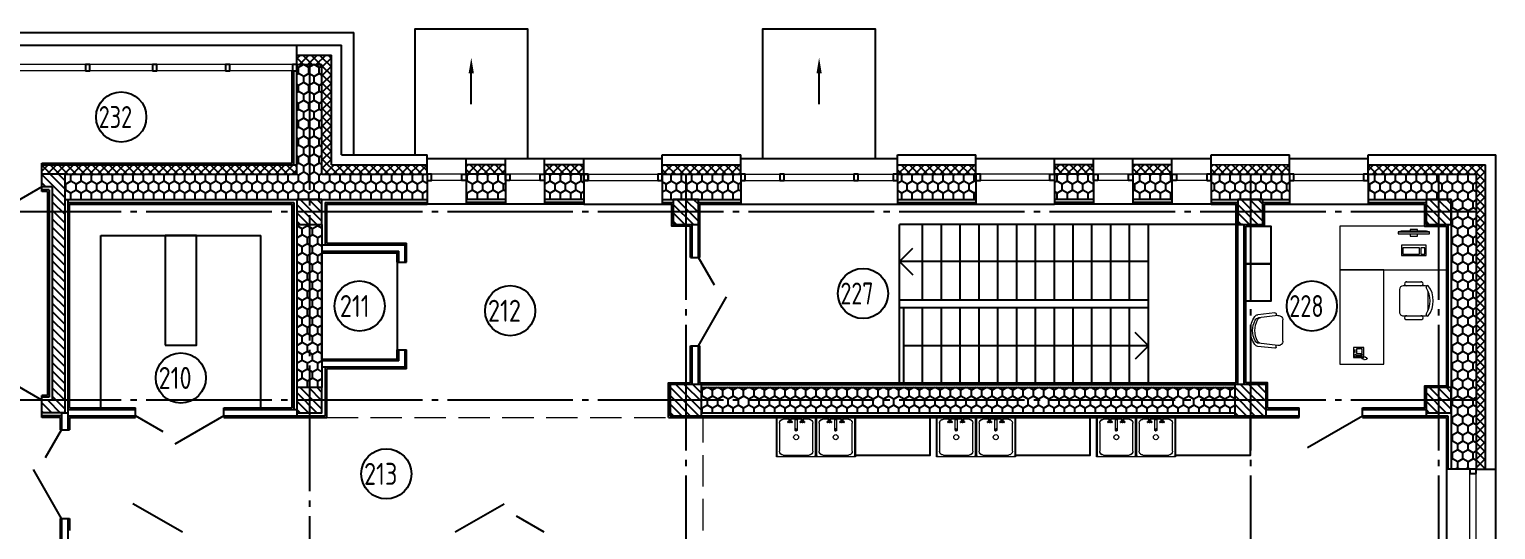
# Model space of a CAD drawing. Header units: millimetres. Extents: x -4830 to 49130, y -6810 to 29910.
# Drawn here: x 7535 to 30910, y 21936 to 29910 of the extents above; entities that cross this region are included whole.
import ezdxf

# ---------------------------------------------------------------- set-up
doc = ezdxf.new("R2010")
doc.units = ezdxf.units.MM
doc.linetypes.add('ГОСТ 2.303 4', pattern=[7, 5, -2, 0])
doc.linetypes.add('ГОСТ 2.303 5', pattern=[24, 20, -1.5, 1, -1.5])
doc.layers.add('Оборудование', color=5, linetype='Continuous', lineweight=18)
doc.layers.add('оси', color=7, linetype='Continuous')
doc.layers.add('текст', color=7, linetype='Continuous')
doc.styles.add('ГОСТ 2.304', font='CS_Gost2304.shx')
pattern_1 = [(90, (-136569.684, -10084.31), (-82.48892, 142.875), [95.25, -190.5]), (210, (-136569.684, -10084.31), (-82.48892, -142.875), [95.25, -190.5]), (150, (-136569.684, -10084.31), (-164.97784, 3e-07), [-190.5, 95.25])]
pattern_2 = [(135, (-136569.68, -10084.31), (-67.35192, -67.35192), [])]
pattern_3 = [(135, (-136569.68, -10084.31), (-67.35192, -67.35192), []), (225, (-136569.68, -10084.31), (67.35192, -67.35192), [])]
pattern_4 = [(135, (-145569.68, -10084.31), (-67.35192, -67.35192), [])]
pattern_5 = [(135, (-265369.68, -10084.31), (-67.35192, -67.35192), []), (225, (-265369.68, -10084.31), (67.35192, -67.35192), [])]
pattern_6 = [(90, (-265369.684, -10084.31), (-82.48892, 142.875), [95.25, -190.5]), (210, (-265369.684, -10084.31), (-82.48892, -142.875), [95.25, -190.5]), (150, (-265369.684, -10084.31), (-164.97784, 3e-07), [-190.5, 95.25])]

# ---------------------------------------------------------------- blocks, each defined once
blk = doc.blocks.new('Поддон2')
at = {"layer": 'Оборудование'}
for p, q in [((630, 630), (0, 630)), ((0, 630), (0, 0)), ((8, 420), (8, 602)), ((28, 622), (602, 622)), ((30, 428), (30, 520)), ((90, 580), (540, 580)), ((600, 520), (600, 110)), ((622, 602), (622, 28)), ((630, 0), (630, 630)), ((0, 0), (630, 0)), ((8, 28), (8, 210)), ((602, 8), (28, 8)), ((30, 110), (30, 202)), ((540, 50), (90, 50))]:
    blk.add_line(p, q, dxfattribs=at)
at = {"layer": 'Оборудование', "lineweight": 9}
for p, q in [((5, 447), (0, 447)), ((0, 382), (5, 382)), ((5, 347), (0, 347)), ((0, 282), (5, 282)), ((5, 247), (0, 247)), ((5, 402), (5, 447)), ((9, 430), (5, 433)), ((5, 389), (5, 402)), ((5, 396), (9, 400)), ((5, 389), (5, 382)), ((5, 289), (5, 347)), ((9, 332), (5, 335)), ((5, 294), (9, 298)), ((5, 289), (5, 282)), ((5, 189), (5, 247)), ((8, 320), (8, 410)), ((8, 220), (8, 310)), ((9, 415), (9, 430)), ((34, 428), (9, 428)), ((9, 415), (9, 428)), ((9, 400), (9, 415)), ((9, 402), (9, 415)), ((9, 402), (34, 402)), ((9, 315), (9, 332)), ((34, 330), (9, 330)), ((9, 315), (9, 330)), ((9, 327), (9, 326)), ((9, 321), (9, 315)), ((9, 315), (9, 309)), ((9, 300), (9, 315)), ((9, 298), (9, 315)), ((9, 307), (9, 303)), ((9, 301), (9, 300)), ((9, 300), (34, 300)), ((30, 330), (30, 402)), ((30, 228), (30, 300)), ((34, 428), (34, 415)), ((34, 415), (34, 402)), ((34, 329), (34, 330)), ((34, 330), (34, 326)), ((185, 330), (34, 330)), ((34, 326), (34, 327)), ((34, 322), (34, 326)), ((34, 326), (34, 315)), ((34, 315), (34, 321)), ((34, 309), (34, 315)), ((34, 315), (34, 304)), ((34, 304), (34, 307)), ((34, 302), (34, 304)), ((34, 304), (34, 300)), ((34, 300), (185, 300)), ((66, 428), (35, 428)), ((35, 428), (35, 402)), ((35, 402), (66, 402)), ((83, 449), (66, 449)), ((66, 444), (66, 449)), ((83, 420), (66, 420)), ((66, 410), (66, 420)), ((66, 381), (66, 386)), ((66, 381), (83, 381)), ((83, 249), (66, 249)), ((66, 244), (66, 249)), ((83, 449), (83, 444)), ((83, 420), (83, 444)), ((83, 420), (83, 410)), ((83, 386), (83, 410)), ((83, 386), (83, 381)), ((83, 249), (83, 244)), ((83, 220), (83, 244)), ((173, 330), (185, 330)), ((185, 300), (173, 300)), ((185, 330), (178, 330)), ((178, 300), (185, 300)), ((185, 330), (185, 327)), ((185, 327), (185, 321)), ((185, 321), (185, 315)), ((185, 315), (185, 312)), ((185, 309), (185, 303)), ((185, 303), (185, 300)), ((0, 182), (5, 182)), ((9, 230), (5, 233)), ((5, 196), (9, 200)), ((5, 189), (5, 182)), ((9, 215), (9, 230)), ((34, 228), (9, 228)), ((9, 215), (9, 228)), ((9, 202), (9, 215)), ((9, 200), (9, 215)), ((9, 202), (34, 202)), ((34, 228), (34, 215)), ((34, 215), (34, 202)), ((66, 228), (35, 228)), ((35, 228), (35, 202)), ((35, 202), (66, 202)), ((66, 210), (66, 220)), ((66, 210), (83, 210)), ((66, 181), (66, 186)), ((66, 181), (83, 181)), ((83, 220), (83, 210)), ((83, 186), (83, 210)), ((83, 186), (83, 181))]:
    blk.add_line(p, q, dxfattribs=at)
at = {"layer": 'Оборудование', "lineweight": 9, "flags": 128}
for points in [[(51, 427), (55, 427), (58, 427), (62, 427), (66, 427)], [(66, 427), (62, 427), (58, 427), (55, 427), (51, 427)], [(51, 427), (51, 421), (51, 415), (51, 409), (51, 403)], [(51, 403), (51, 409), (51, 415), (51, 421), (51, 427)], [(66, 403), (62, 403), (58, 403), (55, 403), (51, 403)], [(51, 403), (55, 403), (58, 403), (62, 403), (66, 403)], [(66, 444), (66, 440), (66, 435), (66, 431), (66, 427)], [(66, 427), (66, 431), (66, 435), (66, 440), (66, 444)], [(66, 420), (66, 422), (66, 423), (66, 425), (66, 427)], [(66, 427), (66, 425), (66, 423), (66, 422), (66, 420)], [(66, 403), (66, 405), (66, 406), (66, 408), (66, 410)], [(66, 410), (66, 408), (66, 406), (66, 405), (66, 403)], [(66, 403), (66, 399), (66, 394), (66, 390), (66, 386)], [(66, 386), (66, 390), (66, 394), (66, 399), (66, 403)], [(66, 244), (66, 240), (66, 236), (66, 231), (66, 227)], [(66, 227), (66, 231), (66, 236), (66, 240), (66, 244)], [(201, 330), (203, 330), (205, 329), (208, 328), (210, 327), (212, 326), (213, 324), (214, 322), (216, 318), (216, 315)], [(51, 227), (55, 227), (58, 227), (62, 227), (66, 227)], [(66, 227), (62, 227), (58, 227), (55, 227), (51, 227)], [(51, 227), (51, 221), (51, 215), (51, 209), (51, 203)], [(51, 203), (51, 209), (51, 215), (51, 221), (51, 227)], [(66, 203), (62, 203), (58, 203), (55, 203), (51, 203)], [(51, 203), (55, 203), (58, 203), (62, 203), (66, 203)], [(66, 220), (66, 222), (66, 224), (66, 225), (66, 227)], [(66, 227), (66, 225), (66, 224), (66, 222), (66, 220)], [(66, 203), (66, 205), (66, 207), (66, 208), (66, 210)], [(66, 210), (66, 208), (66, 207), (66, 205), (66, 203)], [(66, 203), (66, 199), (66, 195), (66, 190), (66, 186)], [(66, 186), (66, 190), (66, 195), (66, 199), (66, 203)]]:
    blk.add_lwpolyline(points, dxfattribs=at)
at = {"layer": 'Оборудование'}
for centre, radius, start, end in [((28, 602), 20, 90, 180), ((90, 520), 60, 90, 180), ((90, 520), 60, 160.0288, 180), ((90, 520), 60, 135.5141, 154.9712), ((90, 520), 60, 115.0288, 135), ((90, 520), 60, 90, 109.9712), ((540, 520), 60, 70.0288, 90), ((540, 520), 60, 0, 90), ((540, 520), 60, 45, 64.9712), ((540, 520), 60, 25.0288, 44.4859), ((540, 520), 60, 0, 19.9712), ((602, 602), 20, 0, 90), ((28, 28), 20, 180, 270), ((90, 110), 60, 180, 199.9712), ((90, 110), 60, 180, 270), ((90, 110), 60, 205.0288, 244.9712), ((90, 110), 60, 250.0288, 270), ((540, 110), 60, 270, 0), ((540, 110), 60, 270, 289.9712), ((540, 110), 60, 295.0288, 334.9712), ((540, 110), 60, 340.0288, 0), ((602, 28), 20, 270, 0)]:
    blk.add_arc(centre, radius, start, end, dxfattribs=at)
at = {"layer": 'Оборудование', "lineweight": 9}
for centre, radius, start, end in [((201, 315), 15, 0, 102.3411), ((201, 315), 15, 257.6589, 0), ((201, 315), 15, 258.1264, 294.523), ((201, 315), 15, 30.9421, 96.9801), ((201, 315), 15, 302.5538, 327.63), ((201, 315), 15, 0, 19.4196), ((201, 315), 15, 339.4155, 360), ((315, 315), 40, 90, 270), ((315, 315), 40, 270, 90)]:
    blk.add_arc(centre, radius, start, end, dxfattribs=at)
for points, knots in [([(9, 415), (9, 416), (9, 418), (9, 420), (9, 422), (9, 423), (9, 424), (9, 425), (9, 426), (9, 427), (9, 428), (9, 428), (9, 428), (9, 428)], [0, 0, 0, 0, 0.0625, 0.125, 0.1875, 0.21875, 0.234375, 0.25, 0.3125, 0.375, 0.4375, 0.46875, 0.5, 0.5, 0.5, 0.5]), ([(9, 402), (9, 402), (9, 402), (9, 402), (9, 403), (9, 404), (9, 405), (9, 406), (9, 407), (9, 408), (9, 410), (9, 412), (9, 414), (9, 415)], [0.5, 0.5, 0.5, 0.5, 0.53125, 0.5625, 0.625, 0.6875, 0.75, 0.765625, 0.78125, 0.8125, 0.875, 0.9375, 1, 1, 1, 1]), ([(34, 428), (34, 428), (34, 428), (34, 428), (34, 427), (34, 426), (34, 425), (34, 424), (34, 423), (34, 422), (34, 420), (34, 418), (34, 416), (34, 415)], [0.5, 0.5, 0.5, 0.5, 0.53125, 0.5625, 0.625, 0.6875, 0.75, 0.765625, 0.78125, 0.8125, 0.875, 0.9375, 1, 1, 1, 1]), ([(34, 415), (34, 414), (34, 412), (34, 410), (34, 408), (34, 407), (34, 406), (34, 405), (34, 404), (34, 403), (34, 402), (34, 402), (34, 402), (34, 402)], [0, 0, 0, 0, 0.0625, 0.125, 0.1875, 0.21875, 0.234375, 0.25, 0.3125, 0.375, 0.4375, 0.46875, 0.5, 0.5, 0.5, 0.5]), ([(51, 403), (50, 403), (49, 403), (48, 403), (48, 403), (47, 403), (47, 404), (47, 404), (46, 404), (46, 404), (46, 404), (45, 404), (45, 404), (45, 405), (44, 405), (44, 406), (44, 406), (43, 408), (43, 410), (43, 411), (43, 412), (43, 414), (43, 415), (43, 416), (43, 418), (43, 419), (43, 420), (43, 422), (44, 424), (44, 424), (44, 425), (45, 425), (45, 426), (45, 426), (46, 426), (46, 426), (46, 426), (47, 426), (47, 426), (47, 427), (48, 427), (48, 427), (49, 427), (50, 427), (51, 427)], [0, 0, 0, 0, 0.041667, 0.083333, 0.104167, 0.125, 0.145833, 0.15625, 0.166667, 0.177083, 0.1875, 0.208333, 0.229167, 0.25, 0.291667, 0.3125, 0.333333, 0.375, 0.416667, 0.4375, 0.458333, 0.479167, 0.5, 0.520833, 0.541667, 0.5625, 0.583333, 0.625, 0.666667, 0.6875, 0.708333, 0.75, 0.770833, 0.791667, 0.8125, 0.822917, 0.833333, 0.84375, 0.854167, 0.875, 0.895833, 0.916667, 0.958333, 1, 1, 1, 1]), ([(44, 424), (44, 424), (44, 424), (44, 423), (43, 423), (43, 422), (43, 420), (43, 418), (43, 416), (43, 415), (43, 414), (43, 412), (43, 410), (43, 408), (43, 407), (44, 407), (44, 406), (44, 406), (44, 406)], [0.3333333, 0.3333333, 0.3333333, 0.3333333, 0.3385417, 0.34375, 0.3541667, 0.375, 0.4166667, 0.4583333, 0.4791667, 0.5, 0.5208333, 0.5416667, 0.5833333, 0.625, 0.6458333, 0.65625, 0.6614583, 0.6666667, 0.6666667, 0.6666667, 0.6666667]), ([(46, 426), (46, 426), (46, 426), (46, 426), (45, 426), (45, 426), (45, 425), (44, 425), (44, 425), (44, 424), (44, 424), (44, 424), (44, 424)], [0.1666667, 0.1666667, 0.1666667, 0.1666667, 0.1770833, 0.1875, 0.2083333, 0.2291667, 0.25, 0.2916667, 0.3125, 0.3229167, 0.328125, 0.3333333, 0.3333333, 0.3333333, 0.3333333]), ([(44, 406), (44, 406), (44, 406), (44, 406), (44, 405), (44, 405), (45, 405), (45, 404), (45, 404), (46, 404), (46, 404), (46, 404), (46, 404)], [0.6666667, 0.6666667, 0.6666667, 0.6666667, 0.671875, 0.6770833, 0.6875, 0.7083333, 0.75, 0.7708333, 0.7916667, 0.8125, 0.8229167, 0.8333333, 0.8333333, 0.8333333, 0.8333333]), ([(51, 427), (50, 427), (49, 427), (48, 427), (48, 427), (47, 427), (47, 426), (46, 426), (46, 426), (46, 426)], [0.0097144, 0.0097144, 0.0097144, 0.0097144, 0.0416667, 0.0833333, 0.1041667, 0.125, 0.1458333, 0.15625, 0.1666667, 0.1666667, 0.1666667, 0.1666667]), ([(46, 404), (46, 404), (46, 404), (47, 404), (47, 403), (48, 403), (48, 403), (49, 403), (50, 403), (50, 403)], [0.8333333, 0.8333333, 0.8333333, 0.8333333, 0.84375, 0.8541667, 0.875, 0.8958333, 0.9166667, 0.9583333, 0.984679, 0.984679, 0.984679, 0.984679]), ([(198, 330), (198, 330), (197, 330), (192, 330), (187, 330), (185, 330)], [0, 0, 0, 0, 0.25, 0.5, 0.7325719, 0.7325719, 0.7325719, 0.7325719]), ([(185, 330), (187, 330), (192, 330), (197, 330), (198, 330), (198, 330)], [0.2670952, 0.2670952, 0.2670952, 0.2670952, 0.5, 0.75, 1, 1, 1, 1]), ([(185, 300), (187, 300), (192, 300), (197, 300), (198, 300), (198, 300)], [0.2617578, 0.2617578, 0.2617578, 0.2617578, 0.5, 0.75, 1, 1, 1, 1]), ([(198, 300), (198, 300), (197, 300), (192, 300), (187, 300), (185, 300)], [0, 0, 0, 0, 0.25, 0.5, 0.7385721, 0.7385721, 0.7385721, 0.7385721]), ([(198, 330), (198, 330), (198, 330), (198, 330), (197, 330), (197, 329)], [0, 0, 0, 0, 0.125, 0.1875, 0.25, 0.25, 0.25, 0.25]), ([(197, 329), (197, 329), (197, 329), (197, 330), (198, 330), (198, 330), (198, 330)], [0.75, 0.75, 0.75, 0.75, 0.78125, 0.8125, 0.875, 1, 1, 1, 1]), ([(198, 300), (198, 300), (198, 300), (197, 300), (197, 300), (197, 300)], [0, 0, 0, 0, 0.125, 0.1875, 0.25, 0.25, 0.25, 0.25]), ([(197, 300), (197, 300), (198, 300), (198, 300), (198, 300), (198, 300)], [0.75, 0.75, 0.75, 0.75, 0.8125, 0.875, 1, 1, 1, 1]), ([(216, 315), (216, 317), (215, 320), (213, 324), (210, 327), (207, 329), (204, 330), (201, 330), (199, 330), (198, 330)], [0, 0, 0, 0, 0.25, 0.375, 0.5, 0.625, 0.75, 0.875, 1, 1, 1, 1]), ([(198, 300), (199, 300), (201, 300), (204, 300), (207, 301), (210, 303), (213, 306), (215, 310), (216, 313), (216, 315)], [0, 0, 0, 0, 0.125, 0.25, 0.375, 0.5, 0.625, 0.75, 1, 1, 1, 1]), ([(9, 215), (9, 216), (9, 218), (9, 220), (9, 222), (9, 223), (9, 224), (9, 225), (9, 226), (9, 227), (9, 228), (9, 228), (9, 228), (9, 228)], [0, 0, 0, 0, 0.0625, 0.125, 0.1875, 0.21875, 0.234375, 0.25, 0.3125, 0.375, 0.4375, 0.46875, 0.5, 0.5, 0.5, 0.5]), ([(9, 202), (9, 202), (9, 202), (9, 202), (9, 203), (9, 204), (9, 205), (9, 206), (9, 207), (9, 208), (9, 210), (9, 212), (9, 214), (9, 215)], [0.5, 0.5, 0.5, 0.5, 0.53125, 0.5625, 0.625, 0.6875, 0.75, 0.765625, 0.78125, 0.8125, 0.875, 0.9375, 1, 1, 1, 1]), ([(34, 228), (34, 228), (34, 228), (34, 228), (34, 227), (34, 226), (34, 225), (34, 224), (34, 223), (34, 222), (34, 220), (34, 218), (34, 216), (34, 215)], [0.5, 0.5, 0.5, 0.5, 0.53125, 0.5625, 0.625, 0.6875, 0.75, 0.765625, 0.78125, 0.8125, 0.875, 0.9375, 1, 1, 1, 1]), ([(34, 215), (34, 214), (34, 212), (34, 210), (34, 208), (34, 207), (34, 206), (34, 205), (34, 204), (34, 203), (34, 202), (34, 202), (34, 202), (34, 202)], [0, 0, 0, 0, 0.0625, 0.125, 0.1875, 0.21875, 0.234375, 0.25, 0.3125, 0.375, 0.4375, 0.46875, 0.5, 0.5, 0.5, 0.5]), ([(51, 203), (50, 203), (49, 203), (48, 203), (48, 203), (47, 203), (47, 204), (47, 204), (46, 204), (46, 204), (46, 204), (45, 204), (45, 204), (45, 205), (44, 205), (44, 206), (44, 206), (43, 208), (43, 210), (43, 211), (43, 212), (43, 214), (43, 215), (43, 216), (43, 218), (43, 219), (43, 220), (43, 222), (44, 224), (44, 224), (44, 225), (45, 225), (45, 226), (45, 226), (46, 226), (46, 226), (46, 226), (47, 226), (47, 226), (47, 227), (48, 227), (48, 227), (49, 227), (50, 227), (51, 227)], [0, 0, 0, 0, 0.041667, 0.083333, 0.104167, 0.125, 0.145833, 0.15625, 0.166667, 0.177083, 0.1875, 0.208333, 0.229167, 0.25, 0.291667, 0.3125, 0.333333, 0.375, 0.416667, 0.4375, 0.458333, 0.479167, 0.5, 0.520833, 0.541667, 0.5625, 0.583333, 0.625, 0.666667, 0.6875, 0.708333, 0.75, 0.770833, 0.791667, 0.8125, 0.822917, 0.833333, 0.84375, 0.854167, 0.875, 0.895833, 0.916667, 0.958333, 1, 1, 1, 1]), ([(44, 224), (44, 224), (44, 224), (44, 223), (43, 223), (43, 222), (43, 220), (43, 218), (43, 216), (43, 215), (43, 214), (43, 212), (43, 210), (43, 208), (43, 207), (44, 207), (44, 206), (44, 206), (44, 206)], [0.3333333, 0.3333333, 0.3333333, 0.3333333, 0.3385417, 0.34375, 0.3541667, 0.375, 0.4166667, 0.4583333, 0.4791667, 0.5, 0.5208333, 0.5416667, 0.5833333, 0.625, 0.6458333, 0.65625, 0.6614583, 0.6666667, 0.6666667, 0.6666667, 0.6666667]), ([(46, 226), (46, 226), (46, 226), (46, 226), (45, 226), (45, 226), (45, 225), (44, 225), (44, 225), (44, 224), (44, 224), (44, 224), (44, 224)], [0.1666667, 0.1666667, 0.1666667, 0.1666667, 0.1770833, 0.1875, 0.2083333, 0.2291667, 0.25, 0.2916667, 0.3125, 0.3229167, 0.328125, 0.3333333, 0.3333333, 0.3333333, 0.3333333]), ([(44, 206), (44, 206), (44, 206), (44, 206), (44, 205), (44, 205), (45, 205), (45, 204), (45, 204), (46, 204), (46, 204), (46, 204), (46, 204)], [0.6666667, 0.6666667, 0.6666667, 0.6666667, 0.671875, 0.6770833, 0.6875, 0.7083333, 0.75, 0.7708333, 0.7916667, 0.8125, 0.8229167, 0.8333333, 0.8333333, 0.8333333, 0.8333333]), ([(50, 227), (50, 227), (49, 227), (48, 227), (48, 227), (47, 227), (47, 226), (46, 226), (46, 226), (46, 226)], [0.015321, 0.015321, 0.015321, 0.015321, 0.0416667, 0.0833333, 0.1041667, 0.125, 0.1458333, 0.15625, 0.1666667, 0.1666667, 0.1666667, 0.1666667]), ([(46, 204), (46, 204), (46, 204), (47, 204), (47, 203), (48, 203), (48, 203), (49, 203), (50, 203), (51, 203)], [0.8333333, 0.8333333, 0.8333333, 0.8333333, 0.84375, 0.8541667, 0.875, 0.8958333, 0.9166667, 0.9583333, 0.9902856, 0.9902856, 0.9902856, 0.9902856])]:
    blk.add_open_spline(points, degree=3, knots=knots, dxfattribs=at)
for points in [[(185, 330), (185, 330), (185, 330), (185, 330), (185, 330)], [(185, 329), (185, 328), (185, 327), (185, 327)], [(185, 321), (185, 319), (185, 317), (185, 315)], [(185, 315), (185, 313), (185, 311), (185, 309)], [(185, 303), (185, 303), (185, 302), (185, 301)], [(185, 300), (185, 300), (185, 300), (185, 300), (185, 300)]]:
    blk.add_open_spline(points, degree=3, dxfattribs=at)
blk = doc.blocks.new('RECTANG')
for p, q in [((1, 1), (0, 1)), ((0, 1), (0, 0)), ((1, 0), (1, 1)), ((0, 0), (1, 0))]:
    blk.add_line(p, q)
blk = doc.blocks.new('РМ25_стол640х1440')
at = {"layer": 'Оборудование'}
for p, q in [((-2080, 10), (-2080, -90)), ((-2060, 10), (-2060, -90)), ((-2120, -125), (-2132, -129)), ((-2120, -133), (-2132, -137)), ((-2120, -141), (-2132, -145)), ((-2120, -149), (-2132, -153)), ((-2116, -117), (-2128, -121)), ((-2116, -157), (-2128, -161)), ((-2112, -109), (-2124, -113)), ((-2112, -165), (-2124, -169)), ((-2108, -101), (-2120, -105)), ((-2104, -93), (-2116, -97)), ((-2103, -170), (-2115, -174)), ((-2100, -85), (-2112, -89)), ((-2092, -161), (-2104, -165)), ((-2088, -153), (-2100, -157)), ((-2084, -145), (-2096, -149)), ((-2080, -137), (-2092, -141)), ((-2077, -110), (-2084, -133)), ((-1012, -690), (-1372, -690)), ((-1492, -792), (-1492, -1048)), ((-1432, -750), (-1432, -1090)), ((-952, -1090), (-952, -750)), ((-891, -792), (-891, -1048)), ((-472, -724), (-472, -1116)), ((-307, -724), (-472, -724)), ((-307, -1116), (-307, -724)), ((-1341, -1150), (-1043, -1150)), ((-472, -1116), (-307, -1116))]:
    blk.add_line(p, q, dxfattribs=at)
at = {"layer": 'Оборудование', "lineweight": 60}
for p, q in [((-2012, -24), (-2012, -24)), ((-2012, -43), (-2012, -43)), ((-2012, -62), (-2012, -62)), ((-2012, -80), (-2012, -80)), ((-1993, -24), (-1993, -24)), ((-1993, -43), (-1993, -43)), ((-1993, -62), (-1993, -62)), ((-1993, -80), (-1993, -80)), ((-1974, -24), (-1974, -24)), ((-1974, -43), (-1974, -43)), ((-1974, -62), (-1974, -62)), ((-1974, -80), (-1974, -80))]:
    blk.add_line(p, q, dxfattribs=at)
at = {"layer": 'Оборудование', "ltscale": 100}
for points in [[(-2200, -440), (-700, -440), (-700, 260), (-2200, 260)], [(-700, -1440), (0, -1440), (0, 260), (-700, 260)], [(-123, -1170), (-93, -1170), (-93, -670), (-123, -670)], [(-93, -1170), (-83, -1120), (-83, -720), (-93, -670)]]:
    blk.add_lwpolyline(points, close=True, dxfattribs=at)
for points in [[(-123, -860), (-163, -860), (-163, -980), (-123, -980)], [(-83, -980), (-53, -980), (-53, -860), (-83, -860)]]:
    blk.add_lwpolyline(points, dxfattribs=at)
at = {"layer": 'Оборудование'}
for centre, radius, start, end in [((-2070, 10), 21, 298.4915, 241.5085), ((-2070, -90), 21, 118.4915, 61.5085), ((-1372, -750), 60, 90, 180), ((-1012, -750), 60, 0, 90), ((-1462, -801), 31.2, 343.7398, 196.2602), ((-921, -801), 31.2, 343.7398, 196.2602), ((-1462, -1039), 31.2, 163.7398, 16.2602), ((-1415, -1137), 21.9, 57.9726, 216.6901), ((-1372, -1090), 60, 180, 207.5844), ((-1192, -830), 400, 233.1301, 306.8699), ((-1192, -786), 393, 237.5758, 302.4242), ((-970, -1137), 21.9, 323.3099, 122.0274), ((-1012, -1090), 60, 332.4156, 0), ((-921, -1039), 31.2, 163.7398, 16.2602)]:
    blk.add_arc(centre, radius, start, end, dxfattribs=at)
for p, xscale, yscale, zscale in [((-2098, -121), 164.1056468966417, 162.0814633904374, 164.1056468966417), ((-2015, 13), 40.625, 9.375, 40.625), ((-2030, -96), 75, 87.5, 75)]:
    blk.add_blockref('RECTANG', p, dxfattribs=dict(at, xscale=xscale, yscale=yscale, zscale=zscale))
at = {"layer": 'Оборудование', "yscale": 103.3846153845661, "rotation": 270}
for p, xscale, zscale in [((-451, -744), 268.7999999998719, 268.7999999998719), ((-451, -1034), 62.03076923073968, 62.03076923073968)]:
    blk.add_blockref('RECTANG', p, dxfattribs=dict(at, xscale=xscale, zscale=zscale))
blk = doc.blocks.new('кресло 1')
at = {"layer": 'Оборудование'}
for p, q in [((-283, 128), (-252, 398)), ((-239, 77), (-203, 387)), ((239, 77), (203, 387)), ((283, 128), (252, 398)), ((-263, 106), (-235, 106)), ((170, 0), (-170, 0)), ((263, 106), (235, 106))]:
    blk.add_line(p, q, dxfattribs=at)
for centre, radius, start, end in [((0, 123), 393, 55.5244, 124.4756), ((0, 112), 368, 63.228, 116.6486), ((-183, 390), 69.3, 124.4756, 173.4869), ((-139, 340), 69.3, 117.6297, 173.4078), ((-134, 379), 69.3, 116.6486, 173.4078), ((0, 75), 368, 62.2582, 117.6297), ((134, 379), 69.3, 6.5131, 63.228), ((139, 339), 69.3, 6.5131, 62.2582), ((183, 390), 69.3, 6.5131, 55.5244), ((-263, 126), 19.8, 173.4869, 270), ((-170, 69), 69.3, 173.4078, 270), ((170, 69), 69.3, 270, 6.5131), ((263, 126), 19.8, 270, 6.5131)]:
    blk.add_arc(centre, radius, start, end, dxfattribs=at)

msp = doc.modelspace()

# ---------------------------------------------------------------- hatches: boundary and pattern name
at = {"ltscale": 100}
h = msp.add_hatch(dxfattribs=at)
h.set_pattern_fill('ANSI37', color=256, scale=30, angle=90)
h.set_pattern_definition(pattern_3)
h.paths.add_polyline_path([(13875, 27750), (12350, 27750), (12350, 29500), (11800, 29500), (11800, 29350), (12200, 29350), (12200, 27600), (13875, 27600)])
h = msp.add_hatch(dxfattribs=at)
h.set_pattern_fill('HONEY', color=256, scale=30, angle=90)
h.set_pattern_definition(pattern_1)
h.paths.add_polyline_path([(12200, 29350), (11800, 29350), (11800, 27600), (12200, 27600)])
h = msp.add_hatch(dxfattribs=at)
h.set_pattern_fill('ANSI37', color=256, scale=30, angle=90)
h.set_pattern_definition([(135, (-114730.42, 62652.82), (-67.35192, -67.35192), []), (225, (-114730.42, 62652.82), (67.35192, -67.35192), [])])
h.paths.add_polyline_path([(11800, 27600), (11800, 27750), (7735, 27750), (7735, 27600)])
h = msp.add_hatch(dxfattribs=at)
h.set_pattern_fill('ANSI31', color=256, scale=30, angle=90)
h.set_pattern_definition(pattern_2)
h.paths.add_polyline_path([(8100, 27600), (7735, 27600), (7735, 27400), (7900, 27400), (7900, 24000), (7735, 24000), (7735, 23800), (8100, 23800)])
h = msp.add_hatch(dxfattribs=at)
h.set_pattern_fill('HONEY', color=256, scale=30, angle=90)
h.set_pattern_definition(pattern_1)
h.paths.add_polyline_path([(13875, 27600), (8100, 27600), (8100, 27200), (13875, 27200)])
h = msp.add_hatch(dxfattribs=at)
h.set_pattern_fill('ANSI37', color=256, scale=30, angle=90)
h.set_pattern_definition(pattern_5)
h.paths.add_polyline_path([(15125, 27750), (14500, 27750), (14500, 27600), (15125, 27600)])
h = msp.add_hatch(dxfattribs=at)
h.set_pattern_fill('HONEY', color=256, scale=30, angle=90)
h.set_pattern_definition(pattern_6)
h.paths.add_polyline_path([(15125, 27600), (14500, 27600), (14500, 27200), (15125, 27200)])
h = msp.add_hatch(dxfattribs=at)
h.set_pattern_fill('ANSI37', color=256, scale=30, angle=90)
h.set_pattern_definition(pattern_5)
h.paths.add_polyline_path([(16375, 27750), (15750, 27750), (15750, 27600), (16375, 27600)])
h = msp.add_hatch(dxfattribs=at)
h.set_pattern_fill('HONEY', color=256, scale=30, angle=90)
h.set_pattern_definition(pattern_6)
h.paths.add_polyline_path([(16375, 27600), (15750, 27600), (15750, 27200), (16375, 27200)])
h = msp.add_hatch(dxfattribs=at)
h.set_pattern_fill('ANSI37', color=256, scale=30, angle=90)
h.set_pattern_definition(pattern_3)
h.paths.add_polyline_path([(18875, 27750), (17625, 27750), (17625, 27600), (18875, 27600)])
h = msp.add_hatch(dxfattribs=at)
h.set_pattern_fill('HONEY', color=256, scale=30, angle=90)
h.set_pattern_definition(pattern_1)
h.paths.add_polyline_path([(18875, 27600), (17625, 27600), (17625, 27500), (17625, 27200), (18875, 27200)])
h = msp.add_hatch(dxfattribs=at)
h.set_pattern_fill('ANSI37', color=256, scale=30, angle=90)
h.set_pattern_definition(pattern_5)
h.paths.add_polyline_path([(22625, 27750), (21375, 27750), (21375, 27600), (22625, 27600)])
h = msp.add_hatch(dxfattribs=at)
h.set_pattern_fill('HONEY', color=256, scale=30, angle=90)
h.set_pattern_definition(pattern_6)
h.paths.add_polyline_path([(22625, 27600), (21375, 27600), (21375, 27500), (21375, 27200), (22625, 27200)])
h = msp.add_hatch(dxfattribs=at)
h.set_pattern_fill('ANSI37', color=256, scale=30, angle=90)
h.set_pattern_definition(pattern_5)
h.paths.add_polyline_path([(24500, 27750), (23875, 27750), (23875, 27600), (24500, 27600)])
h = msp.add_hatch(dxfattribs=at)
h.set_pattern_fill('HONEY', color=256, scale=30, angle=90)
h.set_pattern_definition(pattern_6)
h.paths.add_polyline_path([(24500, 27600), (23875, 27600), (23875, 27200), (24500, 27200)])
h = msp.add_hatch(dxfattribs=at)
h.set_pattern_fill('ANSI37', color=256, scale=30, angle=90)
h.set_pattern_definition(pattern_5)
h.paths.add_polyline_path([(25750, 27750), (25125, 27750), (25125, 27600), (25750, 27600)])
h = msp.add_hatch(dxfattribs=at)
h.set_pattern_fill('HONEY', color=256, scale=30, angle=90)
h.set_pattern_definition(pattern_6)
h.paths.add_polyline_path([(25750, 27600), (25125, 27600), (25125, 27500), (25125, 27200), (25750, 27200)])
h = msp.add_hatch(dxfattribs=at)
h.set_pattern_fill('ANSI37', color=256, scale=30, angle=90)
h.set_pattern_definition(pattern_3)
h.paths.add_polyline_path([(27625, 27750), (26375, 27750), (26375, 27600), (27625, 27600)])
h = msp.add_hatch(dxfattribs=at)
h.set_pattern_fill('HONEY', color=256, scale=30, angle=90)
h.set_pattern_definition(pattern_1)
h.paths.add_polyline_path([(27625, 27600), (26375, 27600), (26375, 27512.5), (26375, 27212.5), (27625, 27200)])
h = msp.add_hatch(dxfattribs=at)
h.set_pattern_fill('ANSI37', color=256, scale=30, angle=90)
h.set_pattern_definition(pattern_3)
h.paths.add_polyline_path([(30750, 27750), (28875, 27750), (28875, 27600), (30600, 27600), (30600, 22900), (30750, 22900)])
h = msp.add_hatch(dxfattribs=at)
h.set_pattern_fill('HONEY', color=256, scale=30, angle=90)
h.set_pattern_definition(pattern_1)
h.paths.add_polyline_path([(30600, 27600), (28875, 27600), (28875, 27500), (28875, 27200), (30200, 27200), (30200, 26800), (30200, 22900), (30600, 22900)])
h = msp.add_hatch(dxfattribs=at)
h.set_pattern_fill('ANSI31', color=256, scale=30, angle=90)
h.set_pattern_definition([(135, (-151569.68, -10084.31), (-67.35192, -67.35192), [])])
h.paths.add_polyline_path([(12200, 27200), (11800, 27200), (11800, 26800), (12200, 26800)])
h = msp.add_hatch(dxfattribs=at)
h.set_pattern_fill('ANSI31', color=256, scale=30, angle=90)
h.set_pattern_definition(pattern_4)
h.paths.add_polyline_path([(18200, 27200), (17800, 27200), (17800, 26800), (18200, 26800)])
h = msp.add_hatch(dxfattribs=at)
h.set_pattern_fill('ANSI31', color=256, scale=30, angle=90)
h.set_pattern_definition(pattern_2)
h.paths.add_polyline_path([(27200, 27200), (26800, 27200), (26800, 26800), (27200, 26800)])
h = msp.add_hatch(dxfattribs=at)
h.set_pattern_fill('ANSI31', color=256, scale=30, angle=90)
h.set_pattern_definition([(135, (-133569.68, -10084.31), (-67.35192, -67.35192), [])])
h.paths.add_polyline_path([(30200, 27200), (29800, 27200), (29800, 26800), (30200, 26800)])
h = msp.add_hatch(dxfattribs=at)
h.set_pattern_fill('HONEY', color=256, scale=30, angle=90)
h.set_pattern_definition([(90, (-72169.684, -10084.31), (-82.48892, 142.875), [95.25, -190.5]), (210, (-72169.684, -10084.31), (-82.48892, -142.875), [95.25, -190.5]), (150, (-72169.684, -10084.31), (-164.97784, 3e-07), [-190.5, 95.25])])
h.paths.add_polyline_path([(12200, 26800), (11800, 26800), (11800, 24200), (12200, 24200)])
h = msp.add_hatch(dxfattribs=at)
h.set_pattern_fill('ANSI31', color=256, scale=30, angle=90)
h.set_pattern_definition([(135, (-151569.68, -13084.31), (-67.35192, -67.35192), [])])
h.paths.add_polyline_path([(12200, 24200), (11800, 24200), (11800, 23800), (12200, 23800)])
h = msp.add_hatch(dxfattribs=at)
h.set_pattern_fill('ANSI31', color=256, scale=30, angle=90)
h.set_pattern_definition(pattern_4)
h.paths.add_polyline_path([(18250, 24250), (17750, 24250), (17750, 23750), (18250, 23750)])
h = msp.add_hatch(dxfattribs=at)
h.set_pattern_fill('HONEY', color=256, scale=30, angle=90)
h.set_pattern_definition(pattern_1)
h.paths.add_polyline_path([(26750, 24200), (18250, 24200), (18250, 23800), (26750, 23800)])
h = msp.add_hatch(dxfattribs=at)
h.set_pattern_fill('ANSI31', color=256, scale=30, angle=90)
h.set_pattern_definition(pattern_2)
h.paths.add_polyline_path([(27250, 24250), (26750, 24250), (26750, 23750), (27250, 23750)])
h = msp.add_hatch(dxfattribs=at)
h.set_pattern_fill('ANSI31', color=256, scale=30, angle=90)
h.set_pattern_definition([(135, (-133569.68, -13084.31), (-67.35192, -67.35192), [])])
h.paths.add_polyline_path([(30200, 24200), (29800, 24200), (29800, 23800), (30200, 23800)])

# ---------------------------------------------------------------- linework, layer by layer
for p, q in [((5290, 29860), (12710, 29860)), ((12710, 27910), (12710, 29860)), ((5490, 29660), (12510, 29660)), ((11800, 29350), (11800, 29660)), ((11800, 29500), (12350, 29500)), ((12350, 27750), (12350, 29500)), ((12510, 27910), (12510, 29660)), ((11725, 27775), (11725, 29250)), ((11750, 27750), (11750, 29250)), ((11800, 27600), (11800, 29350)), ((11800, 29350), (12200, 29350)), ((12200, 27600), (12200, 29350)), ((12510, 27910), (13875, 27910)), ((13875, 27600), (13875, 27910)), ((13875, 27850), (17625, 27850)), ((14500, 27600), (14500, 27850)), ((15125, 27600), (15125, 27850)), ((15750, 27600), (15750, 27850)), ((16375, 27600), (16375, 27850)), ((17625, 27910), (18875, 27910)), ((17625, 27600), (17625, 27910)), ((18875, 27600), (18875, 27910)), ((18875, 27850), (21375, 27850)), ((21375, 27600), (21375, 27910)), ((21375, 27910), (22625, 27910)), ((22625, 27600), (22625, 27910)), ((22625, 27850), (26375, 27850)), ((23875, 27600), (23875, 27850)), ((24500, 27600), (24500, 27850)), ((25125, 27600), (25125, 27850)), ((25750, 27600), (25750, 27850)), ((26375, 27910), (27625, 27910)), ((26375, 27600), (26375, 27910)), ((27625, 27600), (27625, 27910)), ((27625, 27850), (28875, 27850)), ((28875, 27910), (30910, 27910)), ((28875, 27600), (28875, 27910)), ((30910, 16025), (30910, 27910)), ((7735, 27775), (11725, 27775)), ((7735, 27600), (7735, 27775)), ((7735, 27750), (11800, 27750)), ((8100, 27600), (7735, 27600)), ((7735, 27325), (7735, 27600)), ((8100, 27600), (8100, 23800)), ((8100, 27600), (11800, 27600)), ((12200, 27600), (13875, 27600)), ((12350, 27750), (13875, 27750)), ((13875, 27600), (13875, 27125)), ((15125, 27750), (14500, 27750)), ((14500, 27600), (14500, 27125)), ((15125, 27600), (14500, 27600)), ((15125, 27600), (15125, 27125)), ((16375, 27750), (15750, 27750)), ((16375, 27600), (15750, 27600)), ((15750, 27600), (15750, 27125)), ((16375, 27600), (16375, 27125)), ((16375, 27600), (16375, 27125)), ((17625, 27750), (18875, 27750)), ((17625, 27600), (18875, 27600)), ((17625, 27600), (17625, 27125)), ((18875, 27600), (18875, 27125)), ((21375, 27750), (22625, 27750)), ((21375, 27600), (21375, 27125)), ((21375, 27600), (22625, 27600)), ((22625, 27600), (22625, 27125)), ((24500, 27750), (23875, 27750)), ((23875, 27600), (23875, 27125)), ((24500, 27600), (23875, 27600)), ((24500, 27600), (24500, 27125)), ((25750, 27750), (25125, 27750)), ((25750, 27600), (25125, 27600)), ((25125, 27600), (25125, 27125)), ((25750, 27600), (25750, 27125)), ((26375, 27755), (27625, 27750)), ((26375, 27600), (27625, 27600)), ((26375, 27600), (26375, 27125)), ((27625, 27600), (27625, 27125)), ((28875, 27750), (30750, 27750)), ((28875, 27600), (30600, 27600)), ((28875, 27600), (28875, 27125)), ((30600, 27600), (30600, 22900)), ((30750, 22900), (30750, 27750)), ((7735, 27400), (6860.3, 26895)), ((7900, 27400), (7735, 27400)), ((7850, 27350), (7735, 27350)), ((7850, 27350), (7850, 24050)), ((7900, 27400), (7900, 24000)), ((7825, 27325), (7735, 27325)), ((7825, 27325), (7825, 24075)), ((8100, 27200), (13875, 27200)), ((8150, 27200), (8150, 23525)), ((8150, 27150), (11750, 27150)), ((8175, 23875), (8175, 27125)), ((8175, 27125), (11725, 27125)), ((11725, 23875), (11725, 27125)), ((11750, 27150), (11750, 23850)), ((12250, 27150), (13875, 27150)), ((12250, 27150), (12250, 26475)), ((12275, 27125), (13875, 27125)), ((12275, 26500), (12275, 27125)), ((14500, 27125), (13875, 27125)), ((15125, 27200), (14500, 27200)), ((15125, 27150), (14500, 27150)), ((15125, 27125), (14500, 27125)), ((15125, 27150), (14950, 27150)), ((15125, 27125), (14975, 27125)), ((15750, 27125), (15125, 27125)), ((16375, 27200), (15750, 27200)), ((16375, 27150), (15750, 27150)), ((16375, 27125), (15750, 27125)), ((16375, 27125), (17625, 27125)), ((17625, 27200), (18875, 27200)), ((17625, 27150), (17800, 27150)), ((17625, 27125), (17775, 27125)), ((18200, 26275), (18200, 27150)), ((18200, 27150), (18875, 27150)), ((18225, 26275), (18225, 27125)), ((18225, 27125), (18875, 27125)), ((18875, 27125), (21375, 27125)), ((21375, 27200), (22625, 27200)), ((21375, 27150), (22625, 27150)), ((21375, 27125), (22625, 27125)), ((22625, 27125), (23875, 27125)), ((24500, 27200), (23875, 27200)), ((24500, 27150), (23875, 27150)), ((24500, 27125), (23875, 27125)), ((25125, 27125), (24500, 27125)), ((25750, 27200), (25125, 27200)), ((25750, 27150), (25125, 27150)), ((25750, 27125), (25125, 27125)), ((26375, 27125), (25750, 27125)), ((26375, 27200), (27625, 27200)), ((26375, 27150), (26800, 27150)), ((26375, 27125), (26775, 27125)), ((26775, 24275), (26775, 27125)), ((26800, 24250), (26800, 27150)), ((27200, 27150), (27625, 27150)), ((27225, 27125), (27625, 27125)), ((27625, 27125), (28875, 27125)), ((28875, 27200), (30200, 27200)), ((28875, 27150), (29800, 27150)), ((28875, 27125), (29775, 27125)), ((30200, 27200), (30200, 22900)), ((11800, 26800), (11800, 24200)), ((12200, 26800), (12200, 24200)), ((18075, 26275), (18075, 26775)), ((18100, 26275), (18100, 26800)), ((21405, 24275), (21405, 26800)), ((26875, 26800), (21405, 26800)), ((21775, 25600), (21775, 26800)), ((22075, 25600), (22075, 26800)), ((22375, 25600), (22375, 26800)), ((22675, 25600), (22675, 26800)), ((22975, 25600), (22975, 26800)), ((23275, 25600), (23275, 26800)), ((23575, 25600), (23575, 26800)), ((23875, 25600), (23875, 26800)), ((24175, 25600), (24175, 26800)), ((24475, 25600), (24475, 26800)), ((24775, 25600), (24775, 26800)), ((25075, 25600), (25075, 26800)), ((25375, 24250), (25375, 26800)), ((26900, 24250), (26900, 26800)), ((26925, 24275), (26925, 26775)), ((30125, 26775), (30125, 24225)), ((30150, 26800), (30150, 24200)), ((8675, 23875), (8675, 26625)), ((8675, 26625), (11225, 26625)), ((11225, 23875), (11225, 26625)), ((12200, 26475), (13525, 26475)), ((12275, 26500), (13550, 26500)), ((13525, 26200), (13525, 26475)), ((13550, 26200), (13550, 26500)), ((21405, 26210), (21617.1, 26422.1)), ((12200, 26375), (13425, 26375)), ((12200, 26350), (13400, 26350)), ((13400, 26200), (13400, 26350)), ((13400, 26200), (13550, 26200)), ((13425, 26200), (13425, 26375)), ((18075, 26275), (18225, 26275)), ((18455, 25833.3), (18200, 26275)), ((25375, 26210), (21405, 26210)), ((21405, 26210), (21617.1, 25997.9)), ((18200, 24865), (18650, 25644.4)), ((21405, 25600), (25375, 25600)), ((21405, 25475), (25375, 25475)), ((21475, 24275), (21475, 25475)), ((21775, 24275), (21775, 25475)), ((22075, 24275), (22075, 25475)), ((22375, 24275), (22375, 25475)), ((22675, 24275), (22675, 25475)), ((22975, 24275), (22975, 25475)), ((23275, 24275), (23275, 25475)), ((23575, 24275), (23575, 25475)), ((23875, 24275), (23875, 25475)), ((24175, 24275), (24175, 25475)), ((24475, 24275), (24475, 25475)), ((24775, 24275), (24775, 25475)), ((25075, 24275), (25075, 25475)), ((25375, 24865), (25162.9, 25077.1)), ((13400, 24650), (13400, 24800)), ((13400, 24800), (13550, 24800)), ((13425, 24625), (13425, 24800)), ((13525, 24525), (13525, 24800)), ((13550, 24500), (13550, 24800)), ((18075, 24275), (18075, 24865)), ((18075, 24865), (18225, 24865)), ((18100, 24250), (18100, 24865)), ((18200, 24250), (18200, 24865)), ((18225, 24275), (18225, 24865)), ((25375, 24865), (21475, 24865)), ((25375, 24865), (25162.9, 24652.9)), ((13400, 24650), (12200, 24650)), ((13425, 24625), (12200, 24625)), ((7735, 24000), (7085.5, 24375)), ((13525, 24525), (12200, 24525)), ((12250, 24525), (12250, 23750)), ((13550, 24500), (12275, 24500)), ((12275, 23725), (12275, 24500)), ((18225, 24275), (26775, 24275)), ((18250, 24250), (26750, 24250)), ((18250, 24200), (26750, 24200)), ((7825, 24075), (7735, 24075)), ((7735, 23725), (7735, 24075)), ((7850, 24050), (7735, 24050)), ((7900, 24000), (7735, 24000)), ((8150, 23850), (9225, 23850)), ((8175, 23875), (9225, 23875)), ((9225, 23725), (9225, 23875)), ((10635, 23875), (11725, 23875)), ((10635, 23725), (10635, 23875)), ((10635, 23850), (11800, 23850)), ((11800, 23850), (11800, 23750)), ((27250, 23850), (27775, 23850)), ((27275, 23875), (27775, 23875)), ((27775, 23725), (27775, 23875)), ((28785, 23875), (29775, 23875)), ((28785, 23725), (28785, 23875)), ((28785, 23850), (29800, 23850)), ((29800, 23850), (29800, 23750)), ((8100, 23800), (7735, 23800)), ((8050, 23750), (7735, 23750)), ((8025, 23725), (7735, 23725)), ((8025, 23725), (8025, 23525)), ((8050, 23800), (8050, 23525)), ((8050, 23800), (8150, 23800)), ((8150, 23750), (9225, 23750)), ((8175, 23725), (8175, 23525)), ((8175, 23725), (9225, 23725)), ((9666.7, 23495), (9225, 23750)), ((10635, 23750), (9855.6, 23300)), ((10635, 23750), (12250, 23750)), ((10635, 23725), (12275, 23725)), ((17725, 23725), (27775, 23725)), ((18250, 23800), (26750, 23800)), ((18250, 23750), (26750, 23750)), ((27250, 23750), (27775, 23750)), ((27910.3, 23245), (28785, 23750)), ((28785, 23750), (30150, 23750)), ((28785, 23725), (30125, 23725)), ((30125, 23725), (30125, 22900)), ((30150, 23750), (30150, 22900)), ((7795, 23083.3), (8050, 23525)), ((8025, 23525), (8175, 23525)), ((8050, 22115), (7600, 22894.4)), ((30600, 22900), (30125, 22900)), ((30125, 22900), (30125, 21650)), ((30600, 22900), (30910, 22900)), ((9186.9, 22355), (9975, 21900)), ((14325, 21900), (15104.4, 22350)), ((8025, 22115), (8025, 19535)), ((8025, 22115), (8175, 22115)), ((8050, 22115), (8050, 19535)), ((8150, 22115), (8150, 19535)), ((8175, 22115), (8175, 21925)), ((15293.3, 22155), (15735, 21900))]:
    msp.add_line(p, q, dxfattribs=at)
at = {"lineweight": 15, "ltscale": 100}
for p, q in [((11800, 29350), (6200, 29350)), ((11800, 29250), (6200, 29250)), ((14500, 27600), (13875, 27600)), ((15750, 27600), (15125, 27600)), ((16375, 27600), (17625, 27600)), ((18875, 27600), (21375, 27600)), ((23875, 27600), (22625, 27600)), ((25125, 27600), (24500, 27600)), ((26375, 27600), (25750, 27600)), ((27625, 27600), (28875, 27600)), ((14500, 27500), (13875, 27500)), ((15750, 27500), (15125, 27500)), ((16375, 27500), (17625, 27500)), ((18875, 27500), (21375, 27500)), ((23875, 27500), (22625, 27500)), ((25125, 27500), (24500, 27500)), ((26375, 27500), (25750, 27500)), ((27625, 27500), (28875, 27500)), ((30500, 21650), (30500, 22900)), ((30600, 21650), (30600, 22900))]:
    msp.add_line(p, q, dxfattribs=at)
at = {"linetype": 'Continuous', "ltscale": 100}
for p, q in [((14580, 28715.9), (14580, 29209.6)), ((20125, 28715.9), (20125, 29209.6))]:
    msp.add_line(p, q, dxfattribs=at)
at = {"linetype": 'ГОСТ 2.303 4', "lineweight": 9, "ltscale": 100}
for p, q in [((12275, 23725), (17725, 23725)), ((18275, 21925), (18275, 23725))]:
    msp.add_line(p, q, dxfattribs=at)
at = {"ltscale": 100}
for points in [[(15480, 27850), (15480, 29910), (13680, 29910), (13680, 27910)], [(21025, 27850), (21025, 29910), (19225, 29910), (19225, 27850)], [(18075, 26775), (17775, 26775), (17775, 27125)], [(26925, 26775), (27225, 26775), (27225, 27125)], [(29775, 27125), (29775, 26775), (30125, 26775)], [(17725, 23725), (17725, 24275), (18075, 24275)], [(27275, 23875), (27275, 23875), (27275, 24275), (26925, 24275)], [(30125, 24225), (29775, 24225), (29775, 23875), (29775, 23875)]]:
    msp.add_lwpolyline(points, dxfattribs=at)
for points in [[(8430, 29250), (8500.1, 29250), (8500.1, 29350), (8430, 29350)], [(9500.1, 29250), (9570, 29250), (9570, 29350), (9500.1, 29350)], [(10660, 29250), (10730, 29250), (10730, 29350), (10660, 29350)], [(11730, 29250), (11800, 29250), (11800, 29350), (11730, 29350)], [(13875, 27500), (13945, 27500), (13945, 27600), (13875, 27600)], [(14500, 27500), (14430, 27500), (14430, 27600), (14500, 27600)], [(15195, 27500), (15125, 27500), (15125, 27600), (15195, 27600)], [(15750, 27500), (15680, 27500), (15680, 27600), (15750, 27600)], [(16375, 27500), (16445, 27500), (16445, 27600), (16375, 27600)], [(16445, 27500), (16375, 27500), (16375, 27600), (16445, 27600)], [(17555, 27500), (17625, 27500), (17625, 27600), (17555, 27600)], [(18875, 27500), (18945, 27500), (18945, 27600), (18875, 27600)], [(19500, 27500), (19570, 27500), (19570, 27600), (19500, 27600)], [(20680, 27500), (20750, 27500), (20750, 27600), (20680, 27600)], [(21305, 27500), (21375, 27500), (21375, 27600), (21305, 27600)], [(22625, 27500), (22695, 27500), (22695, 27600), (22625, 27600)], [(23875, 27500), (23805, 27500), (23805, 27600), (23875, 27600)], [(24570, 27500), (24500, 27500), (24500, 27600), (24570, 27600)], [(25125, 27500), (25055, 27500), (25055, 27600), (25125, 27600)], [(25820, 27500), (25750, 27500), (25750, 27600), (25820, 27600)], [(26305, 27500), (26375, 27500), (26375, 27600), (26305, 27600)], [(27625, 27500), (27695, 27500), (27695, 27600), (27625, 27600)], [(28805, 27500), (28875, 27500), (28875, 27600), (28805, 27600)], [(11800, 26800), (12200, 26800), (12200, 27200), (11800, 27200)], [(17800, 26800), (18200, 26800), (18200, 27200), (17800, 27200)], [(26800, 26800), (27200, 26800), (27200, 27200), (26800, 27200)], [(29800, 26800), (30200, 26800), (30200, 27200), (29800, 27200)], [(26925, 26775), (27325, 26775), (27325, 26175), (26925, 26175)], [(9700, 24875), (10200, 24875), (10200, 26625), (9700, 26625)], [(13400, 24650), (12200, 24650), (12200, 26350), (13400, 26350)], [(26925, 26175), (27325, 26175), (27325, 25575), (26925, 25575)], [(11800, 23800), (12200, 23800), (12200, 24200), (11800, 24200)], [(17750, 23750), (18250, 23750), (18250, 24250), (17750, 24250)], [(26750, 23750), (27250, 23750), (27250, 24250), (26750, 24250)], [(29800, 23800), (30200, 23800), (30200, 24200), (29800, 24200)], [(20696, 23125), (21896, 23125), (21896, 23725), (20696, 23725)], [(23248, 23125), (24448, 23125), (24448, 23725), (23248, 23725)], [(25800, 23125), (27000, 23125), (27000, 23725), (25800, 23725)], [(30600, 22830), (30600, 22900), (30500, 22900), (30500, 22830)]]:
    msp.add_lwpolyline(points, close=True, dxfattribs=at)
at = {"linetype": 'Continuous', "ltscale": 100}
for points in [[(14580, 29459.6), (14621.9, 29209.2), (14538.1, 29209.2)], [(20125, 29459.6), (20166.9, 29209.2), (20083.1, 29209.2)]]:
    msp.add_solid(points, dxfattribs=at)
at = {"layer": 'оси', "linetype": 'ГОСТ 2.303 5', "lineweight": 25, "ltscale": 100}
for points in [[(12000, 29350), (12000, -5310)], [(18000, 27600), (18000, -5310)], [(27000, 27600), (27000, -5310)], [(30000, 27600), (30000, -5310)], [(30600, 27000), (-3330, 27000)], [(30600, 24000), (-3330, 24000)]]:
    msp.add_lwpolyline(points, dxfattribs=at)
at = {"layer": 'текст', "linetype": 'Continuous', "lineweight": 25, "ltscale": 100}
for centre in [(9000, 28512.5), (20825, 25700), (12800, 25500), (15200, 25425), (27980.4, 25500), (9950, 24354), (13225, 22825)]:
    msp.add_circle(centre, 400, dxfattribs=at)

# ---------------------------------------------------------------- block references
at = {"lineweight": 40, "rotation": 89.99999999999999}
msp.add_blockref('РМ25_стол640х1440', (28685, 26775), dxfattribs=at)
at = {"xscale": -1, "rotation": 90}
for name, p in [('кресло 1', (27516.2, 25109.4)), ('Поддон2', (20074, 23725)), ('Поддон2', (20704, 23725)), ('Поддон2', (22626, 23725)), ('Поддон2', (23256, 23725)), ('Поддон2', (25178, 23725)), ('Поддон2', (25808, 23725))]:
    msp.add_blockref(name, p, dxfattribs=at)

# ---------------------------------------------------------------- texts
at = {"layer": 'текст', "linetype": 'Continuous', "lineweight": 25, "ltscale": 100, "char_height": 350, "attachment_point": 1, "style": 'ГОСТ 2.304'}
for s, insert, width in [('\\f|b0|i0|c1|p0;\\W0.9134926013;\\T1.0000000000;\\o\\l232', (8640.3, 28687.5), 1202.765), ('\\f|b0|i0|c1|p0;\\W0.9034542211;\\T1.0000000000;\\o\\l227', (20465.3, 25875), 1189.548), ('\\f|b0|i0|c1|p0;\\W1.0000000000;\\T1.0000000000;\\o\\l211', (12485, 25675), 1183.333), ('\\f|b0|i0|c1|p0;\\W1.0000000000;\\T1.0000000000;\\o\\l212', (14845.6, 25600), 1250), ('\\f|b0|i0|c1|p0;\\W0.9134926013;\\T1.0000000000;\\o\\l228', (27620.7, 25675), 1202.765), ('\\f|b0|i0|c1|p0;\\W1.0000000000;\\T1.0000000000;\\o\\l210', (9595.6, 24529), 1250), ('\\f|b0|i0|c1|p0;\\W1.0000000000;\\T1.0000000000;\\o\\l213', (12870.6, 23000), 1250)]:
    msp.add_mtext(s, dxfattribs=dict(at, insert=insert, width=width))

doc.saveas('drawing.dxf')
